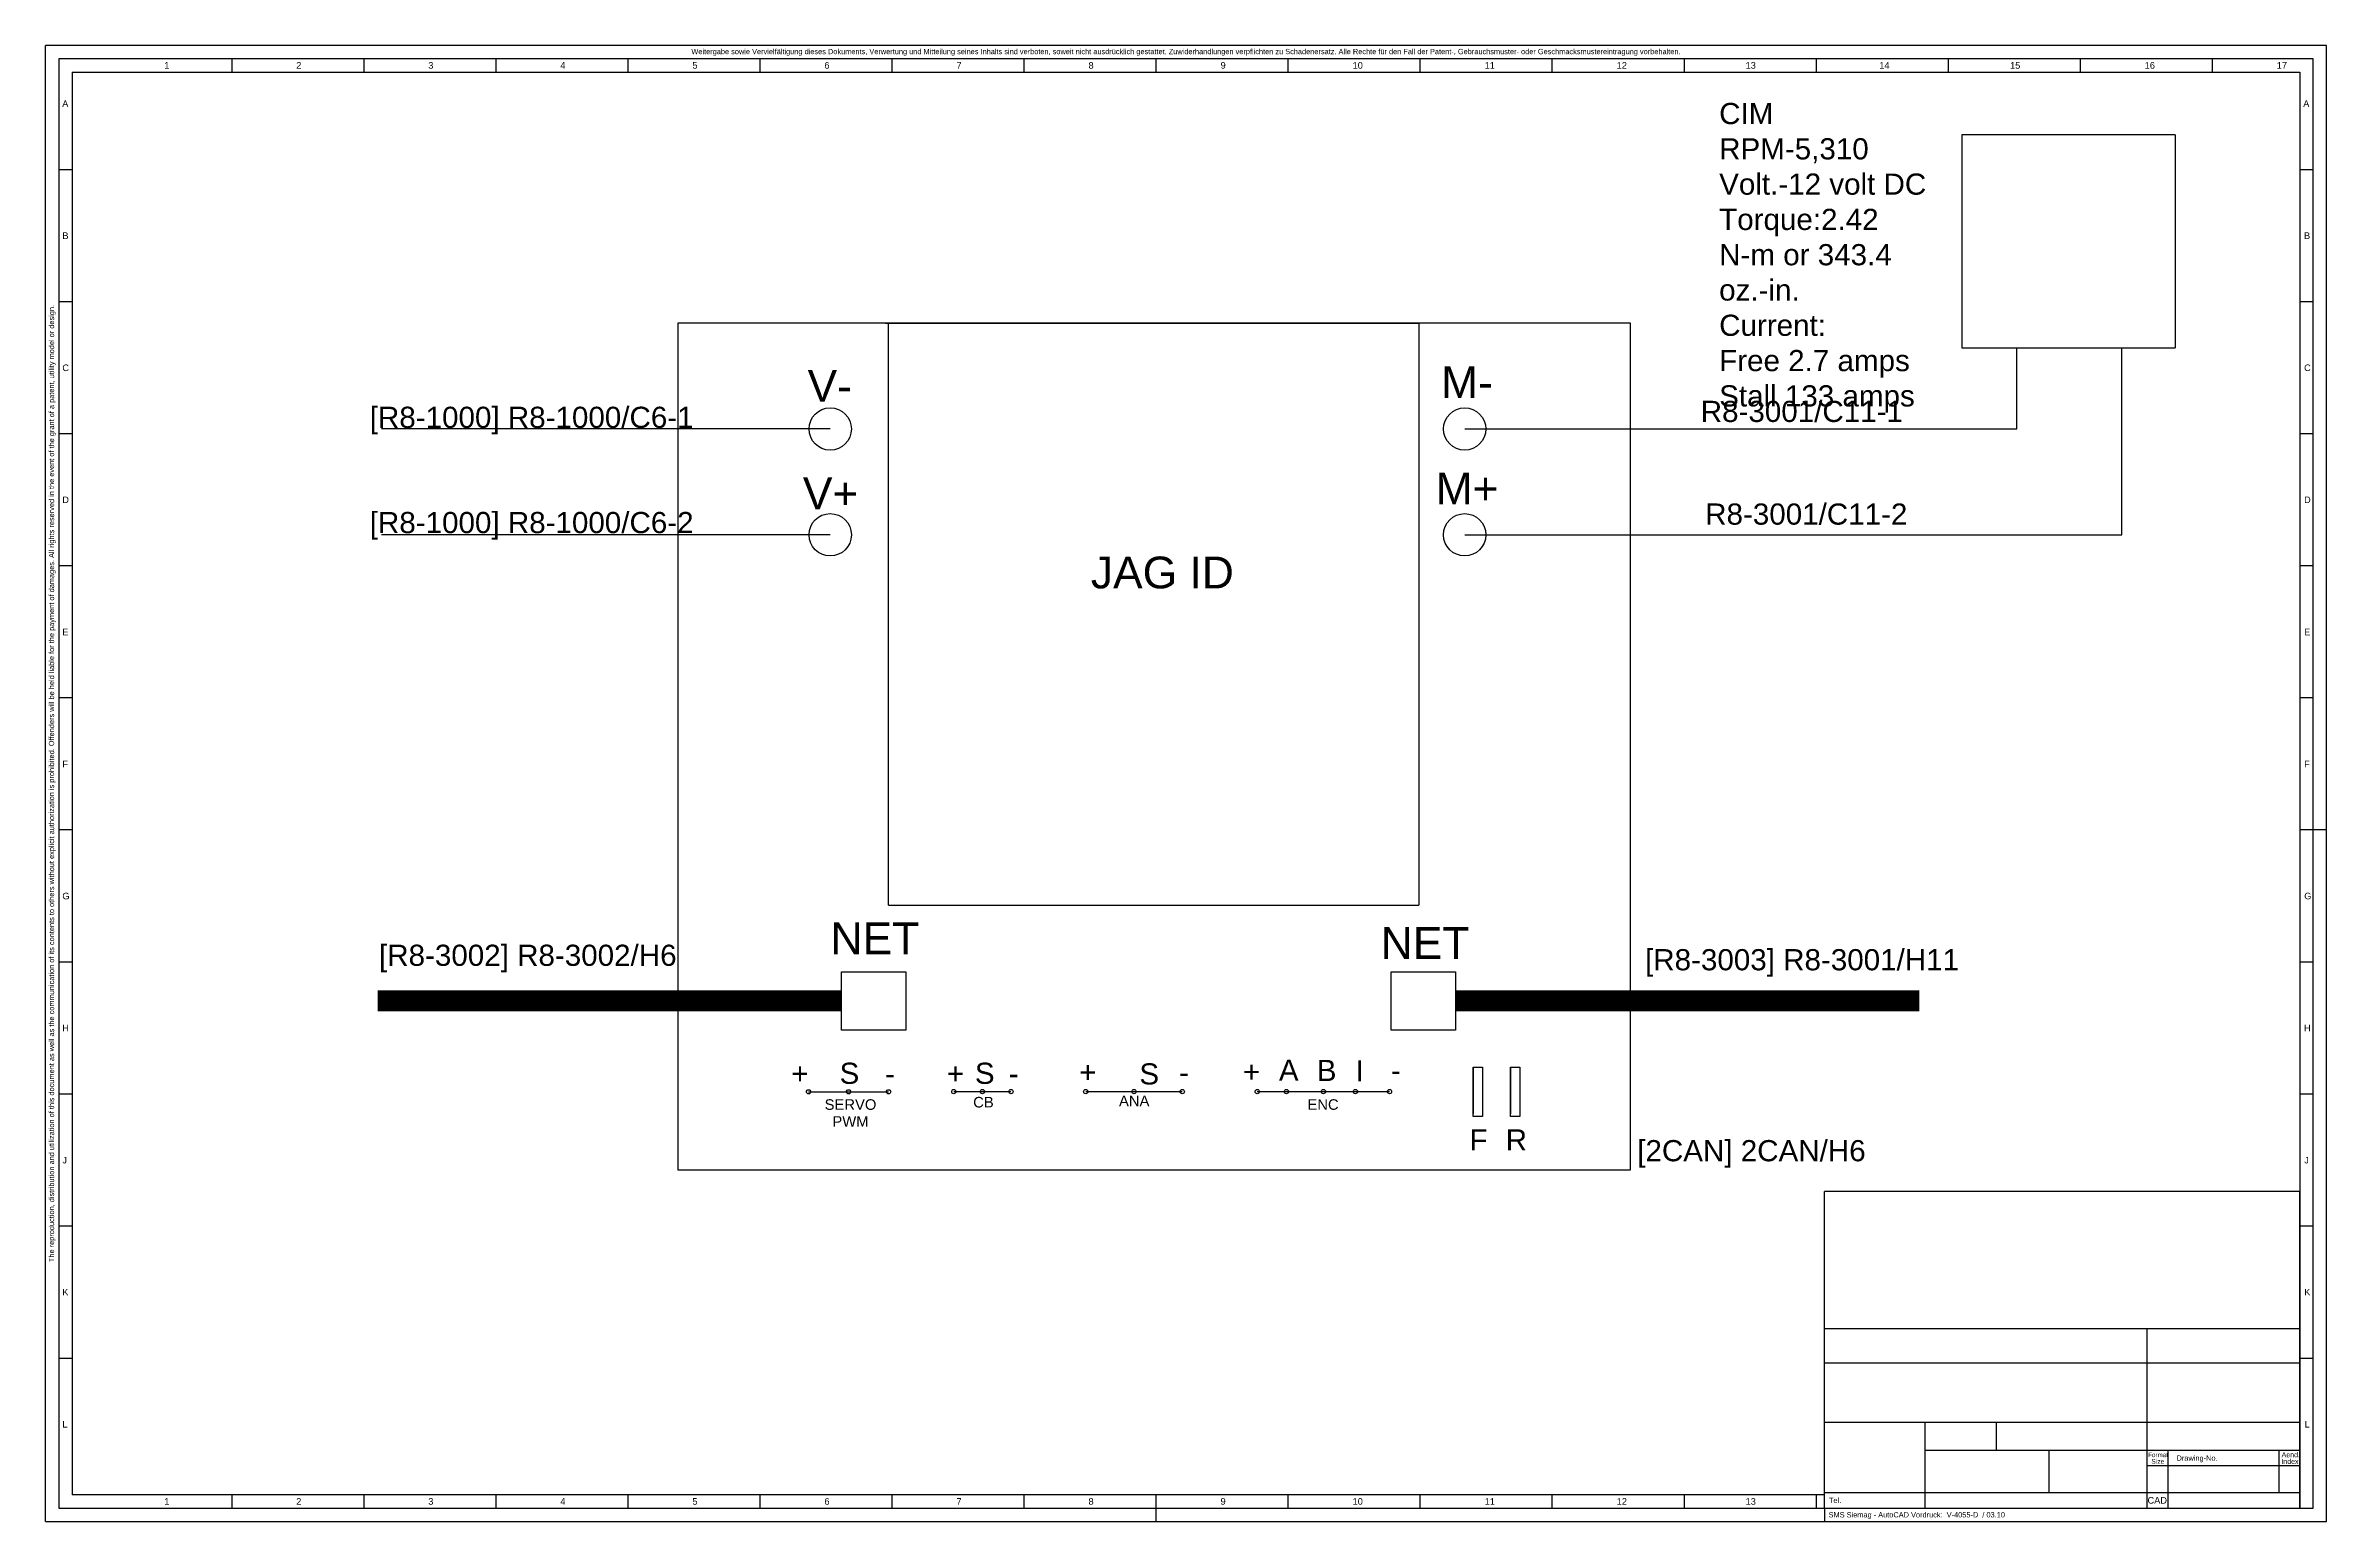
# Model space of a CAD drawing. Header units: inches. Extents: x -0.1 to 10.7, y -0.1 to 6.9.
import ezdxf
from ezdxf.enums import TextEntityAlignment as Align

# ---------------------------------------------------------------- set-up
doc = ezdxf.new("R2010")
doc.units = ezdxf.units.IN
doc.header["$MEASUREMENT"] = 0
doc.layers.add('SMSTitle', color=7, linetype='Continuous')
doc.styles.get("Standard").update_dxf_attribs({"font": 'arial.ttf'})

# ---------------------------------------------------------------- blocks, each defined once
blk = doc.blocks.new('V-4055-D')
at = {"layer": 'SMSTitle', "color": 7}
for p, q in [((0, 0), (0, 22)), ((34, 22), (0, 22)), ((2.776, 21.803), (2.776, 21.606)), ((4.744, 21.803), (4.744, 21.606)), ((6.713, 21.803), (6.713, 21.606)), ((8.681, 21.803), (8.681, 21.606)), ((10.65, 21.606), (10.65, 21.801)), ((12.618, 21.606), (12.618, 21.801)), ((14.587, 21.606), (14.587, 21.801)), ((16.555, 21.606), (16.555, 21.801)), ((18.524, 21.606), (18.524, 21.801)), ((20.492, 21.606), (20.492, 21.801)), ((22.461, 21.606), (22.461, 21.801)), ((24.43, 21.606), (24.43, 21.801)), ((26.398, 21.606), (26.398, 21.801)), ((28.366, 21.606), (28.366, 21.801)), ((30.335, 21.606), (30.335, 21.801)), ((32.303, 21.606), (32.303, 21.801)), ((34, 0), (34, 22)), ((0.394, 21.606), (0.394, 0.394)), ((0.394, 21.606), (33.606, 21.606)), ((33.606, 21.606), (33.606, 0.197)), ((0.394, 20.15), (0.197, 20.15)), ((33.803, 20.15), (33.606, 20.15)), ((0.394, 18.181), (0.197, 18.181)), ((33.803, 18.181), (33.606, 18.181)), ((0.394, 16.213), (0.197, 16.213)), ((33.803, 16.213), (33.606, 16.213)), ((0.394, 14.245), (0.197, 14.245)), ((33.803, 14.245), (33.606, 14.245)), ((0.394, 12.276), (0.197, 12.276)), ((33.803, 12.276), (33.606, 12.276)), ((0.394, 10.307), (0.197, 10.307)), ((34, 10.307), (33.606, 10.307)), ((0.394, 8.339), (0.197, 8.339)), ((33.803, 8.339), (33.606, 8.339)), ((0.394, 6.37), (0.197, 6.37)), ((33.803, 6.37), (33.606, 6.37)), ((0.394, 4.402), (0.197, 4.402)), ((33.803, 4.402), (33.606, 4.402)), ((0.197, 2.433), (0.394, 2.433)), ((33.606, 2.433), (33.803, 2.433)), ((26.52, 0.394), (0.394, 0.394)), ((2.776, 0.396), (2.776, 0.199)), ((4.744, 0.396), (4.744, 0.199)), ((6.713, 0.396), (6.713, 0.199)), ((8.681, 0.396), (8.681, 0.199)), ((10.65, 0.199), (10.65, 0.394)), ((12.618, 0.199), (12.618, 0.394)), ((14.587, 0.199), (14.587, 0.394)), ((16.555, 0), (16.555, 0.394)), ((18.524, 0.199), (18.524, 0.394)), ((20.492, 0.199), (20.492, 0.394)), ((22.461, 0.199), (22.461, 0.394)), ((24.43, 0.199), (24.43, 0.394)), ((26.398, 0.199), (26.398, 0.394)), ((0, 0), (34, 0)), ((26.52, 0.197), (26.52, 0))]:
    blk.add_line(p, q, dxfattribs=at)
at = {"layer": 'SMSTitle', "color": 4}
for p, q in [((0.197, 21.803), (0.197, 0.197)), ((33.803, 21.803), (0.197, 21.803)), ((33.803, 0.197), (33.803, 21.803)), ((0.197, 0.197), (33.803, 0.197))]:
    blk.add_line(p, q, dxfattribs=at)
at = {"layer": 'SMSTitle', "color": 7}
blk.add_text('Weitergabe sowie Vervielfältigung dieses Dokuments, Verwertung und Mitteilung seines Inhalts sind verboten, soweit nicht ausdrücklich gestattet. Zuwiderhandlungen verpflichten zu Schadenersatz. Alle Rechte für den Fall der Patent-, Gebrauchsmuster- oder Geschmacksmustereintragung vorbehalten.', height=0.07874, dxfattribs=at).set_placement((17, 21.902), align=Align.MIDDLE)
for s, height, p in [('1', 0.0984, (1.768, 21.656)), ('2', 0.0984, (3.736, 21.656)), ('3', 0.0984, (5.705, 21.656)), ('4', 0.0984, (7.673, 21.656)), ('5', 0.0984, (9.642, 21.656)), ('6', 0.0984, (11.61, 21.656)), ('7', 0.0984, (13.579, 21.656)), ('8', 0.0984, (15.547, 21.656)), ('9', 0.0984, (17.516, 21.656)), ('10', 0.0984, (19.484, 21.656)), ('11', 0.0984, (21.453, 21.656)), ('12', 0.0984, (23.421, 21.656)), ('13', 0.0984, (25.342, 21.656)), ('14', 0.0984, (27.336, 21.656)), ('15', 0.0984, (29.285, 21.656)), ('16', 0.0984, (31.292, 21.656)), ('17', 0.0984, (33.261, 21.656)), ('A', 0.0984, (0.248, 21.085)), ('A', 0.0984, (33.655, 21.085)), ('B', 0.0984, (0.25, 19.117)), ('B', 0.0984, (33.667, 19.117)), ('C', 0.0984, (0.25, 17.148)), ('C', 0.0984, (33.668, 17.148)), ('D', 0.0984, (0.248, 15.18)), ('D', 0.0984, (33.668, 15.18)), ('E', 0.0984, (0.248, 13.209)), ('E', 0.0984, (33.669, 13.209)), ('F', 0.0984, (0.25, 11.242)), ('F', 0.0984, (33.67, 11.242)), ('G', 0.0984, (0.25, 9.273)), ('G', 0.0984, (33.67, 9.273)), ('H', 0.0984, (0.248, 7.305)), ('H', 0.0984, (33.667, 7.305)), ('J', 0.0984, (0.25, 5.336)), ('J', 0.0984, (33.67, 5.336)), ('K', 0.0984, (0.25, 3.368)), ('K', 0.0984, (33.671, 3.368)), ('L', 0.0984, (0.25, 1.399)), ('L', 0.0984, (33.676, 1.399)), ('1', 0.0984, (1.768, 0.248)), ('2', 0.0984, (3.736, 0.248)), ('3', 0.0984, (5.705, 0.248)), ('4', 0.0984, (7.673, 0.248)), ('5', 0.0984, (9.642, 0.248)), ('6', 0.0984, (11.61, 0.248)), ('7', 0.0984, (13.579, 0.248)), ('8', 0.0984, (15.547, 0.248)), ('9', 0.0984, (17.516, 0.248)), ('10', 0.0984, (19.484, 0.248)), ('11', 0.0984, (21.453, 0.248)), ('12', 0.0984, (23.421, 0.248)), ('13', 0.0984, (25.342, 0.248)), ('SMS Siemag - AutoCAD Vordruck:  V-4055-D  / 03.10', 0.07874, (26.58, 0.059))]:
    blk.add_text(s, height=height, dxfattribs=at).set_placement(p)
blk.add_text('The reproduction, distribution and utilization of this document as well as the communication of its contents to others without explicit authorization is prohibited. Offenders will be held liable for the payment of damages. All rights reserved in the event of the grant of a patent, utility model or design.', height=0.07874, rotation=90, dxfattribs=at).set_placement((0.098, 11), align=Align.MIDDLE)
at = {"layer": 'SMSTitle', "color": 7, "linetype": 'Continuous', "flags": 2}
blk.add_attdef('SMSTITLE-INSERT', (33.606, 0.197), '', height=0.138, dxfattribs=at)
blk = doc.blocks.new('smstitle')
at = {"layer": 'SMSTitle', "color": 4}
for p, q in [((-7.087, 2.677), (-7.087, 4.724)), ((0, 4.724), (-7.087, 4.724)), ((0, 2.677), (0, 4.724)), ((0, 2.677), (-7.087, 2.677)), ((-7.087, 0), (-7.087, 2.677)), ((-2.283, 2.677), (-2.283, 0)), ((0, 0), (0, 2.677)), ((0, 2.165), (-7.087, 2.165)), ((0, 1.28), (-7.087, 1.28)), ((-5.591, 1.28), (-5.591, 0)), ((-5.591, 0.866), (0, 0.866)), ((-3.74, 0.866), (-3.74, 0.236)), ((-1.969, 0.866), (-1.969, 0)), ((-0.315, 0.866), (-0.315, 0.236)), ((-7.087, 0.236), (0, 0.236))]:
    blk.add_line(p, q, dxfattribs=at)
at = {"layer": 'SMSTitle', "color": 7}
blk.add_line((-4.528, 1.28), (-4.528, 0.866), dxfattribs=at)
at = {"layer": 'SMSTitle', "color": 7, "lineweight": 25}
blk.add_line((0, 0.63), (-2.283, 0.63), dxfattribs=at)
for s, height, p in [('Format', 0.0669, (-2.262, 0.762)), ('Size', 0.0709, (-2.214, 0.663)), ('Aend.', 0.0748, (-0.272, 0.76)), ('Index', 0.0748, (-0.276, 0.661))]:
    blk.add_text(s, height=height, dxfattribs=at).set_placement(p)
blk.add_text('Drawing-No.', height=0.07874, dxfattribs=at).set_placement((-1.838, 0.748), align=Align.MIDDLE_LEFT)
for s, height, p in [('Tel.', 0.0787, (-6.929, 0.118)), ('CAD', 0.0984, (-2.126, 0.118))]:
    blk.add_text(s, height=height, dxfattribs=at).set_placement(p, align=Align.MIDDLE_CENTER)

msp = doc.modelspace()

# ---------------------------------------------------------------- linework, layer by layer
for p, q in [((8.993, 6.491), (8.993, 5.485)), ((10, 6.491), (8.993, 6.491)), ((10, 6.491), (10, 5.485)), ((2.928, 5.601), (2.928, 1.601)), ((7.428, 5.601), (2.928, 5.601)), ((3.908, 5.601), (6.413, 5.601)), ((3.922, 2.851), (3.922, 5.601)), ((3.928, 5.601), (6.428, 5.601)), ((6.428, 5.601), (6.428, 2.851)), ((7.428, 1.601), (7.428, 5.601)), ((8.993, 5.485), (10, 5.485)), ((9.252, 5.101), (9.252, 5.485)), ((9.748, 4.601), (9.748, 5.485)), ((3.647, 5.101), (1.527, 5.101)), ((6.644, 5.101), (8.623, 5.101)), ((8.623, 5.101), (9.252, 5.101)), ((3.647, 4.601), (1.527, 4.601)), ((6.644, 4.601), (9.748, 4.601)), ((3.922, 2.851), (6.428, 2.851)), ((6.684, 2.087), (6.684, 1.866)), ((6.86, 2.087), (6.86, 1.866)), ((3.545, 1.97), (3.923, 1.97)), ((4.231, 1.971), (4.501, 1.971)), ((4.854, 1.971), (5.31, 1.971)), ((5.664, 1.971), (6.289, 1.971)), ((2.928, 1.601), (7.428, 1.601))]:
    msp.add_line(p, q)
for points in [[(3.701, 2.537), (4.005, 2.537), (4.005, 2.262), (3.701, 2.262)], [(6.296, 2.537), (6.6, 2.537), (6.6, 2.262), (6.296, 2.262)], [(6.684, 2.087), (6.728, 2.087), (6.728, 1.854), (6.684, 1.854)], [(6.86, 2.087), (6.905, 2.087), (6.905, 1.854), (6.86, 1.854)]]:
    msp.add_lwpolyline(points, close=True)
at = {"const_width": 0.1}
for points in [[(3.701, 2.4), (1.51, 2.4)], [(8.791, 2.4), (6.6, 2.4)]]:
    msp.add_lwpolyline(points, dxfattribs=at)
for centre, radius in [((3.647, 5.101), 0.1), ((6.644, 5.101), 0.1), ((3.647, 4.601), 0.1), ((6.644, 4.601), 0.1), ((3.545, 1.97), 0.01), ((3.734, 1.97), 0.01), ((3.923, 1.97), 0.01), ((4.231, 1.971), 0.01), ((4.366, 1.971), 0.01), ((4.501, 1.971), 0.01), ((4.854, 1.971), 0.01), ((5.082, 1.971), 0.01), ((5.31, 1.971), 0.01), ((5.664, 1.971), 0.01), ((5.802, 1.971), 0.01), ((5.977, 1.971), 0.01), ((6.128, 1.971), 0.01), ((6.289, 1.971), 0.01)]:
    msp.add_circle(centre, radius)

# ---------------------------------------------------------------- block references
at = {"xscale": 0.3168538038499395, "yscale": 0.3168538038499395, "zscale": 0.3168538038499395}
for name, p in [('V-4055-D', (-0.059, -0.059)), ('smstitle', (10.589, 0.003))]:
    msp.add_blockref(name, p, dxfattribs=at)

# ---------------------------------------------------------------- texts
for s, height, p in [('[R8-1000] R8-1000/C6-1', 0.1, (2.237, 5.156)), ('[R8-1000] R8-1000/C6-2', 0.1, (2.237, 4.659)), ('CB', 0.05, (4.371, 1.921)), ('ANA', 0.05, (5.083, 1.927)), ('SERVO', 0.05, (3.743, 1.91)), ('PWM', 0.05, (3.743, 1.83)), ('ENC', 0.05, (5.975, 1.91)), ('F', 0.1, (6.709, 1.743)), ('R', 0.1, (6.888, 1.743))]:
    msp.add_text(s, height=height).set_placement(p, align=Align.MIDDLE_CENTER)
for s, width, gutter_width, insert, char_height, attachment_point in [('CIM\\PRPM-5,310\\PVolt.-12 volt DC\\PTorque:2.42 N-m or 343.4 oz.-in.\\PCurrent:\\PFree 2.7 amps\\PStall 133 amps', 1.04111, 0.5, (7.846, 6.641), 0.1, 1), ('M-', 0.05189, 0.25, (6.655, 5.322), 0.15, 5), ('V-', 0.06027, 0.25, (3.645, 5.305), 0.15, 5), ('R8-3001/C11-1', 0.86328, 0.5, (7.759, 5.234), 0.1, 1), ('V+', 0.06623, 0.25, (3.649, 4.797), 0.15, 5), ('M+', 0.06681, 0.25, (6.655, 4.82), 0.15, 5), ('R8-3001/C11-2', 0.86328, 0.5, (7.78, 4.749), 0.1, 1), ('JAG ID', 1.00559, 0.25, (5.216, 4.422), 0.15, 5), ('NET', 0.1, 0.25, (3.858, 2.695), 0.15, 5), ('NET', 0.11325, 0.25, (6.457, 2.673), 0.15, 5), ('[R8-3002] R8-3002/H6', 1.39555, 0.5, (1.516, 2.665), 0.1, 1), ('[R8-3003] R8-3001/H11', 1.45203, 0.5, (7.496, 2.644), 0.1, 1), ('+', 0.0185, 0.25, (3.504, 2.057), 0.1, 5), ('S', 0.11476, 0.25, (3.738, 2.057), 0.1, 5), ('-', 0.11476, 0.25, (3.93, 2.055), 0.1, 5), ('+', 0.11986, 0.25, (4.239, 2.057), 0.1, 5), ('S', 0.11859, 0.25, (4.377, 2.057), 0.1, 5), ('-', 0.11859, 0.25, (4.514, 2.056), 0.1, 5), ('+', 0.11875, 0.25, (4.864, 2.063), 0.1, 5), ('S', 0.24658, 0.25, (5.154, 2.054), 0.1, 5), ('-', 0.11747, 0.25, (5.318, 2.062), 0.1, 5), ('+', 0.05064, 0.25, (5.637, 2.065), 0.1, 5), ('A', 0.12393, 0.25, (5.813, 2.072), 0.1, 5), ('B', 0.13059, 0.25, (5.992, 2.071), 0.1, 5), ('I', 0.1186, 0.25, (6.148, 2.069), 0.1, 5), ('-', 0.14791, 0.25, (6.319, 2.071), 0.1, 5), ('[2CAN] 2CAN/H6', 1.39555, 0.5, (7.459, 1.742), 0.1, 1)]:
    msp.add_mtext_dynamic_manual_height_columns(s, width=width, gutter_width=gutter_width, heights=[0], dxfattribs=dict(insert=insert, char_height=char_height, attachment_point=attachment_point))

doc.saveas('drawing.dxf')
